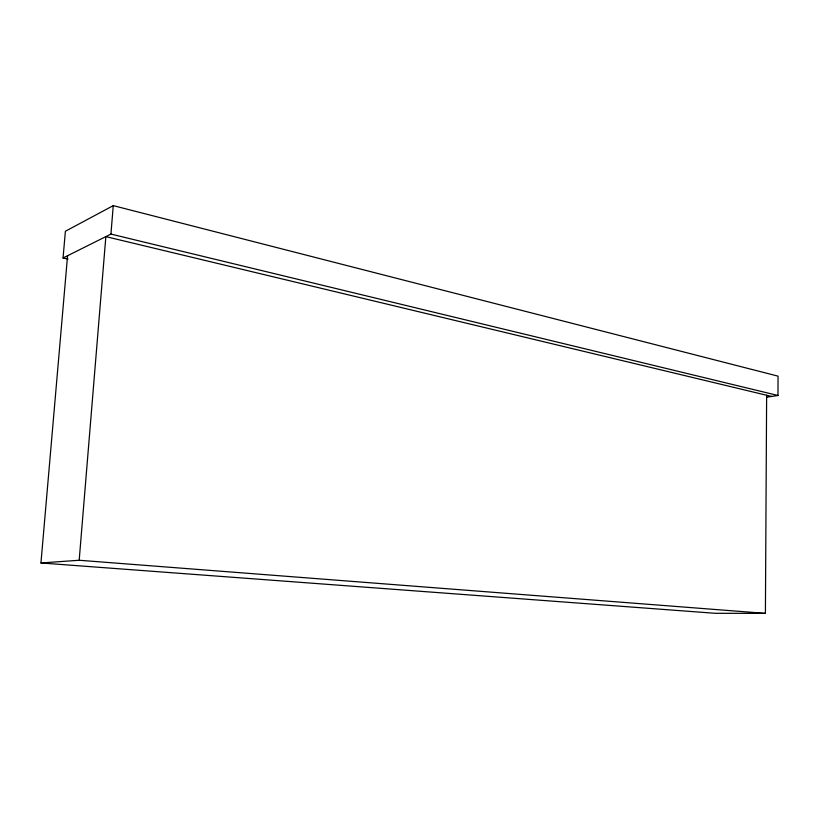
<?xml version="1.0" encoding="UTF-8"?>
<svg xmlns="http://www.w3.org/2000/svg" width="819" height="819" viewBox="0 0 819 819"><rect width="100%" height="100%" fill="white"/><g stroke="black" fill="none" stroke-linecap="round" stroke-linejoin="round"><path stroke-width="1.23" d="M766.564 397.215L777.968 395.485L778.05 376.156L113.257 205.63L65.387 231.255L63.053 257.985L68.049 259.101M67.567 255.733L40.95 562.97L715.233 613.298L765.407 613.37L766.635 395.26M40.95 562.97L79.187 560.257L105.856 236.619L771.59 396.447M63.053 257.985L110.934 234.08L113.257 205.63M79.187 560.257L765.407 613.37M110.934 234.08L777.968 395.485"/></g></svg>
